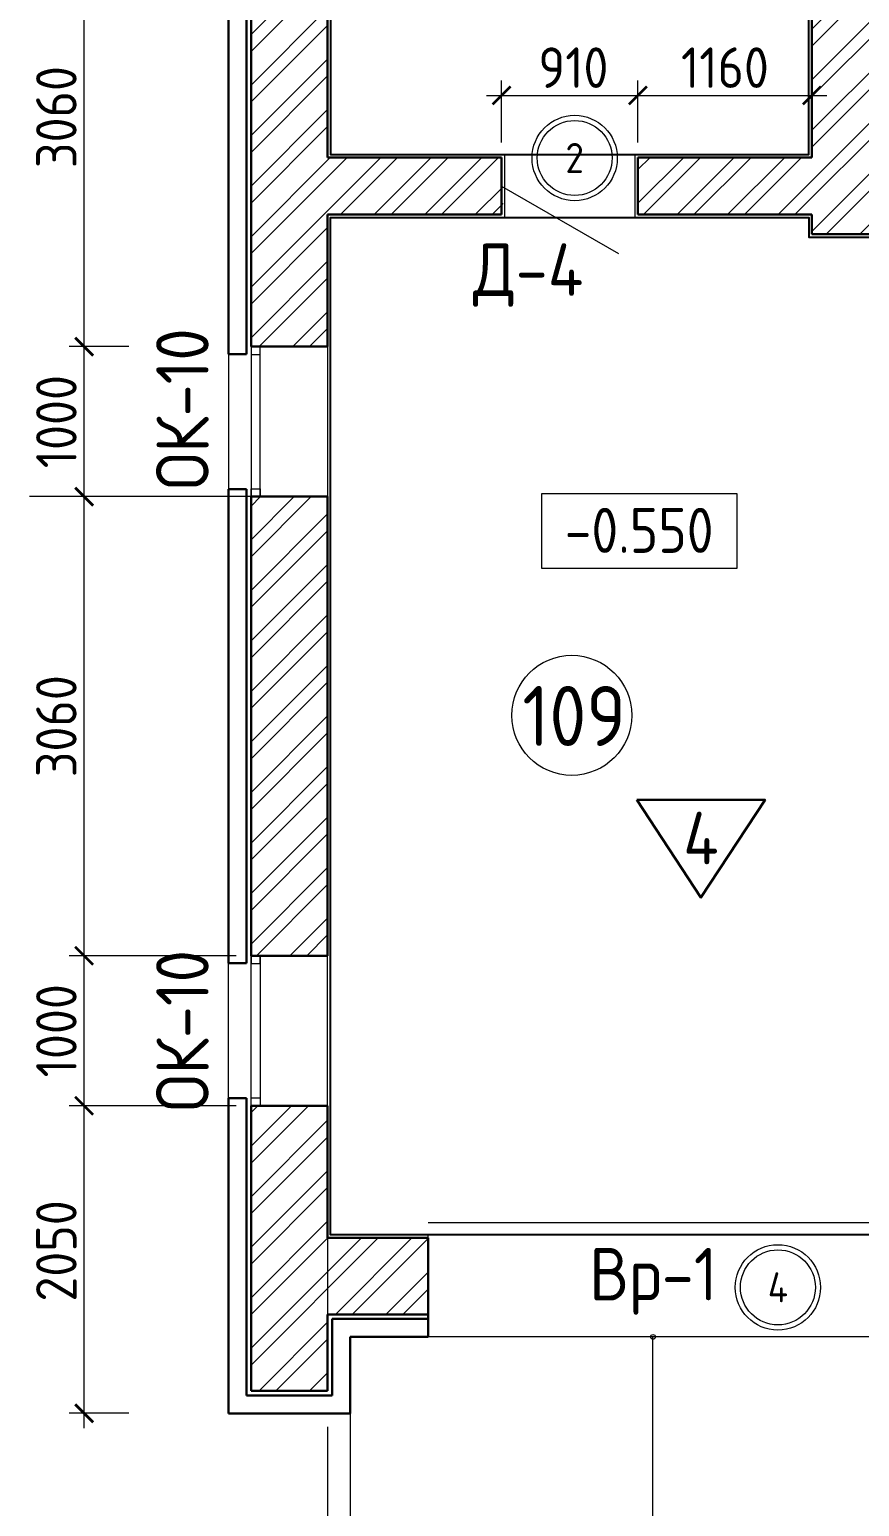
# Model space of a CAD drawing. Header units: millimetres. Extents: x 854812 to 1164625, y 589925 to 823301.
# Drawn here: x 1009758 to 1015293, y 728872 to 738715 of the extents above; entities that cross this region are included whole.
import ezdxf
from ezdxf.enums import TextEntityAlignment as Align

# ---------------------------------------------------------------- set-up
doc = ezdxf.new("R2010")
doc.units = ezdxf.units.MM
doc.linetypes.add('ACAD_ISO10W100', pattern=[18, 12, -3, 0, -3])
doc.linetypes.add('JIS_08_15', pattern=[17.25, 15, -0.75, 0.75, -0.75])
doc.layers.get('Defpoints').update_dxf_attribs({"color": 40})
for name, color, linetype, lineweight in [('АР_Марка_двери', 13, 'Continuous', 9), ('АР_Отделка_трапы-лотки', 133, 'Continuous', 13), ('АР_Штрих_материалы', 27, 'Continuous', 9), ('ДВЕРИ', 184, 'Continuous', 18), ('окна', 132, 'Continuous', 18), ('оси', 50, 'JIS_08_15', 9), ('размеры', 215, 'Continuous', 13), ('стены', 172, 'Continuous', 30), ('текст', 7, 'Continuous', 13), ('УКАЗАТЕЛЬ', 6, 'Continuous', 13)]:
    doc.layers.add(name, color=color, linetype=linetype, lineweight=lineweight)
doc.styles.add('arial', font='isocpeur.ttf')
doc.styles.add('GOST 2.304', font='isocpeur.ttf', dxfattribs={"width": 0.9})
doc.dimstyles.new('1', dxfattribs={"dimscale": 100, "dimtxt": 2.7, "dimasz": 1.2, "dimexe": 1, "dimexo": 1, "dimgap": 0.5, "dimtad": 1, "dimdec": 0, "dimzin": 0, "dimdsep": 46, "dimtxsty": 'GOST 2.304', "dimblk": 'ARCHTICK', "dimcen": 0.09, "dimdle": 1, "dimclrd": 256, "dimclre": 256, "dimclrt": 7, "dimadec": 0, "dimazin": 0, "dimtfac": 1, "dimtdec": 0, "dimtmove": 1, "dimatfit": 3, "dimldrblk": 'ARCHTICK', "dimfxl": 100, "dimtolj": 1, "dimtzin": 0, "dimlwd": 5, "dimlwe": 5, "dimarcsym": 1})
pattern_1 = [(45, (51302.94, 0), (-168.3798, 168.3798), []), (45, (51415.2, 0), (-168.3798, 168.3798), [])]

# ---------------------------------------------------------------- blocks, each defined once
blk = doc.blocks.new('ок1000')
at = {"layer": 'окна', "ltscale": 0.1}
for p, q in [((961882.1, 736531.9), (961882.1, 735631.9)), ((962542.1, 736581.9), (962542.1, 735581.9))]:
    blk.add_line(p, q, dxfattribs=at)
for points in [[(962092.1, 735581.9), (962092.1, 736581.9), (962032.1, 736581.9), (962032.1, 735581.9)], [(962092.1, 736529.9), (962092.1, 736581.9), (962032.1, 736581.9), (962032.1, 736529.9)], [(962092.1, 735633.9), (962092.1, 735581.9), (962032.1, 735581.9), (962032.1, 735633.9)]]:
    blk.add_lwpolyline(points, close=True, dxfattribs=at)
blk = doc.blocks.new('_ArchTick')
at = {"color": 0, "linetype": 'ByBlock', "const_width": 0.15}
blk.add_lwpolyline([(-0.5, -0.5), (0.5, 0.5)], dxfattribs=at)
blk = doc.blocks.new('*D625')
at = {"layer": 'Defpoints', "color": 0, "lineweight": 50, "ltscale": 0.1}
for p in [(1010121.7, 731542.3), (1010519.9, 731542.3), (1010519.9, 729492.6)]:
    blk.add_point(p, dxfattribs=at)
at = {"layer": 'размеры', "lineweight": 5, "ltscale": 0.1}
for p, q in [((1010121.7, 729392.6), (1010121.7, 731642.3)), ((1010419.9, 731542.3), (1010021.7, 731542.3)), ((1010419.9, 729492.6), (1010021.7, 729492.6))]:
    blk.add_line(p, q, dxfattribs=at)
at = {"layer": 'размеры', "lineweight": 5, "ltscale": 0.1, "xscale": 120, "yscale": 120, "zscale": 120}
for p, rotation in [((1010121.7, 731542.3), 90), ((1010121.7, 729492.6), 270)]:
    blk.add_blockref('_ArchTick', p, dxfattribs=dict(at, rotation=rotation))
at = {"layer": 'размеры', "color": 7, "ltscale": 0.1, "insert": (1009936.7, 730574.6), "char_height": 270, "attachment_point": 5, "rotation": 90, "style": 'GOST 2.304'}
blk.add_mtext('\\A1;2050', dxfattribs=at)
blk = doc.blocks.new('*D626')
at = {"layer": 'Defpoints', "color": 0, "lineweight": 50, "ltscale": 0.1}
for p in [(1010121.7, 732542.3), (1011235.5, 732542.3), (1011235.5, 731542.3)]:
    blk.add_point(p, dxfattribs=at)
at = {"layer": 'размеры', "lineweight": 5, "ltscale": 0.1}
for p, q in [((1010121.7, 731442.3), (1010121.7, 732642.3)), ((1011135.5, 732542.3), (1010021.7, 732542.3)), ((1011135.5, 731542.3), (1010021.7, 731542.3))]:
    blk.add_line(p, q, dxfattribs=at)
at = {"layer": 'размеры', "lineweight": 5, "ltscale": 0.1, "xscale": 120, "yscale": 120, "zscale": 120}
for p, rotation in [((1010121.7, 732542.3), 90), ((1010121.7, 731542.3), 270)]:
    blk.add_blockref('_ArchTick', p, dxfattribs=dict(at, rotation=rotation))
at = {"layer": 'размеры', "color": 7, "ltscale": 0.1, "insert": (1009936.7, 732042.3), "char_height": 270, "attachment_point": 5, "rotation": 90, "style": 'GOST 2.304'}
blk.add_mtext('\\A1;1000', dxfattribs=at)
blk = doc.blocks.new('*D627')
at = {"layer": 'Defpoints', "color": 0, "lineweight": 50, "ltscale": 0.1}
for p in [(1010121.7, 735601.9), (1010519.9, 735601.9), (1011235.5, 732542.3)]:
    blk.add_point(p, dxfattribs=at)
at = {"layer": 'размеры', "lineweight": 5, "ltscale": 0.1}
for p, q in [((1010121.7, 732442.3), (1010121.7, 735701.9)), ((1010419.9, 735601.9), (1010021.7, 735601.9)), ((1011135.5, 732542.3), (1010021.7, 732542.3))]:
    blk.add_line(p, q, dxfattribs=at)
at = {"layer": 'размеры', "lineweight": 5, "ltscale": 0.1, "xscale": 120, "yscale": 120, "zscale": 120}
for p, rotation in [((1010121.7, 735601.9), 90), ((1010121.7, 732542.3), 270)]:
    blk.add_blockref('_ArchTick', p, dxfattribs=dict(at, rotation=rotation))
at = {"layer": 'размеры', "color": 7, "ltscale": 0.1, "insert": (1009936.7, 734072.1), "char_height": 270, "attachment_point": 5, "rotation": 90, "style": 'GOST 2.304'}
blk.add_mtext('\\A1;3060', dxfattribs=at)
blk = doc.blocks.new('*D628')
at = {"layer": 'Defpoints', "color": 0, "lineweight": 50, "ltscale": 0.1}
for p in [(1010121.7, 736601.9), (1010519.9, 736601.9), (1010519.9, 735601.9)]:
    blk.add_point(p, dxfattribs=at)
at = {"layer": 'размеры', "lineweight": 5, "ltscale": 0.1}
for p, q in [((1010121.7, 735501.9), (1010121.7, 736701.9)), ((1010419.9, 736601.9), (1010021.7, 736601.9)), ((1010419.9, 735601.9), (1010021.7, 735601.9))]:
    blk.add_line(p, q, dxfattribs=at)
at = {"layer": 'размеры', "lineweight": 5, "ltscale": 0.1, "xscale": 120, "yscale": 120, "zscale": 120}
for p, rotation in [((1010121.7, 736601.9), 90), ((1010121.7, 735601.9), 270)]:
    blk.add_blockref('_ArchTick', p, dxfattribs=dict(at, rotation=rotation))
at = {"layer": 'размеры', "color": 7, "ltscale": 0.1, "insert": (1009936.7, 736101.9), "char_height": 270, "attachment_point": 5, "rotation": 90, "style": 'GOST 2.304'}
blk.add_mtext('\\A1;1000', dxfattribs=at)
blk = doc.blocks.new('*D629')
at = {"layer": 'Defpoints', "color": 0, "lineweight": 50, "ltscale": 0.1}
for p in [(1010121.7, 739661.4), (1011235.5, 739661.4), (1010519.9, 736601.9)]:
    blk.add_point(p, dxfattribs=at)
at = {"layer": 'размеры', "lineweight": 5, "ltscale": 0.1}
for p, q in [((1010121.7, 736501.9), (1010121.7, 739761.4)), ((1011135.5, 739661.4), (1010021.7, 739661.4)), ((1010419.9, 736601.9), (1010021.7, 736601.9))]:
    blk.add_line(p, q, dxfattribs=at)
at = {"layer": 'размеры', "lineweight": 5, "ltscale": 0.1, "xscale": 120, "yscale": 120, "zscale": 120}
for p, rotation in [((1010121.7, 739661.4), 90), ((1010121.7, 736601.9), 270)]:
    blk.add_blockref('_ArchTick', p, dxfattribs=dict(at, rotation=rotation))
at = {"layer": 'размеры', "color": 7, "ltscale": 0.1, "insert": (1009936.7, 738131.6), "char_height": 270, "attachment_point": 5, "rotation": 90, "style": 'GOST 2.304'}
blk.add_mtext('\\A1;3060', dxfattribs=at)
blk = doc.blocks.new('номер помещения')
at = {"ltscale": 0.13}
blk.add_circle((0, 0), 450, dxfattribs=at)
at = {"ltscale": 0.13, "style": 'arial'}
blk.add_attdef('№', text='', height=250, dxfattribs=at).set_placement((0, 0), align=Align.MIDDLE_CENTER)
blk = doc.blocks.new('*D906')
at = {"layer": 'Defpoints', "color": 0, "lineweight": 50, "ltscale": 0.1}
for p in [(1013815.5, 738276.1), (1012905.5, 737861.9), (1013815.5, 737861.9)]:
    blk.add_point(p, dxfattribs=at)
at = {"layer": 'размеры', "lineweight": 5, "ltscale": 0.1}
for p, q in [((1012905.5, 737961.9), (1012905.5, 738376.1)), ((1013815.5, 737961.9), (1013815.5, 738376.1)), ((1012805.5, 738276.1), (1013915.5, 738276.1))]:
    blk.add_line(p, q, dxfattribs=at)
at = {"layer": 'размеры', "lineweight": 5, "ltscale": 0.1, "xscale": 120, "yscale": 120, "zscale": 120, "rotation": 180}
blk.add_blockref('_ArchTick', (1012905.5, 738276.1), dxfattribs=at)
at = {"layer": 'размеры', "lineweight": 5, "ltscale": 0.1, "xscale": 120, "yscale": 120, "zscale": 120}
blk.add_blockref('_ArchTick', (1013815.5, 738276.1), dxfattribs=at)
at = {"layer": 'размеры', "color": 7, "ltscale": 0.1, "insert": (1013384.8, 738461.1), "char_height": 270, "attachment_point": 5, "style": 'GOST 2.304'}
blk.add_mtext('\\A1;910', dxfattribs=at)
blk = doc.blocks.new('*D907')
at = {"layer": 'Defpoints', "color": 0, "lineweight": 50, "ltscale": 0.1}
for p in [(1014975.5, 738276.1), (1013815.5, 737861.9), (1014975.5, 737861.9)]:
    blk.add_point(p, dxfattribs=at)
at = {"layer": 'размеры', "lineweight": 5, "ltscale": 0.1}
for p, q in [((1013815.5, 737961.9), (1013815.5, 738376.1)), ((1014975.5, 737961.9), (1014975.5, 738376.1)), ((1013715.5, 738276.1), (1015075.5, 738276.1))]:
    blk.add_line(p, q, dxfattribs=at)
at = {"layer": 'размеры', "lineweight": 5, "ltscale": 0.1, "xscale": 120, "yscale": 120, "zscale": 120, "rotation": 180}
blk.add_blockref('_ArchTick', (1013815.5, 738276.1), dxfattribs=at)
at = {"layer": 'размеры', "lineweight": 5, "ltscale": 0.1, "xscale": 120, "yscale": 120, "zscale": 120}
blk.add_blockref('_ArchTick', (1014975.5, 738276.1), dxfattribs=at)
at = {"layer": 'размеры', "color": 7, "ltscale": 0.1, "insert": (1014395.5, 738461.1), "char_height": 270, "attachment_point": 5, "style": 'GOST 2.304'}
blk.add_mtext('\\A1;1160', dxfattribs=at)

msp = doc.modelspace()

# ---------------------------------------------------------------- hatches: boundary and pattern name
at = {"layer": 'АР_Штрих_материалы', "ltscale": 100}
h = msp.add_hatch(dxfattribs=at)
h.set_pattern_fill('ANSI32', color=256, scale=25, style=0)
h.set_pattern_definition(pattern_1)
h.paths.add_polyline_path([(1012815.5, 742771.9), (1011745.5, 742771.9), (1011745.5, 743281.9), (1011235.5, 743281.9), (1011235.5, 740661.4), (1011745.5, 740661.4), (1011745.5, 742262.1), (1012815.5, 742262.1)])
h.paths.add_polyline_path([(1016835.5, 742771.9), (1015485.5, 742771.9), (1015485.5, 743281.9), (1014975.5, 743281.9), (1014975.5, 742771.9), (1013915.5, 742771.9), (1013915.5, 742262.1), (1014975.5, 742262.1), (1014975.5, 740688.9), (1015225.5, 740688.9), (1015365.5, 740688.9), (1015365.5, 740548.9), (1015225.5, 740548.9), (1014975.5, 740548.9), (1014975.5, 740428.9), (1015225.5, 740428.9), (1015365.5, 740428.9), (1015365.5, 740158.9), (1015225.5, 740158.9), (1014975.5, 740158.9), (1014975.5, 737861.9), (1013815.5, 737861.9), (1013815.5, 737481.6), (1014975.5, 737481.6), (1014975.5, 737351.9), (1016595.5, 737351.9), (1016595.5, 737481.6), (1018335.5, 737481.6), (1018335.5, 736151.9), (1017915.4, 736151.9), (1017915.4, 736031.9), (1018335.5, 736031.9), (1018335.5, 735771.9), (1018455.5, 735771.9), (1018455.5, 737481.6), (1020705.5, 737481.6), (1020705.5, 738891.9), (1020325.5, 738891.9), (1020325.5, 737861.9), (1015485.5, 737861.9), (1015485.5, 738461.9), (1015485.5, 739638.9), (1015365.2, 739638.9), (1015225.2, 739638.9), (1015225.2, 739778.9), (1015365.2, 739778.9), (1015485.1, 739778.9), (1015485.1, 739898.9), (1015365.2, 739898.9), (1015225.2, 739898.9), (1015225.2, 740038.9), (1015365.2, 740038.9), (1015485.5, 740038.9), (1015485.5, 742261.9), (1016835.5, 742262)])
h.paths.add_polyline_path([(1018895.5, 742771.9), (1018695.5, 742771.9), (1018695.5, 743281.9), (1018185.5, 743281.9), (1018185.5, 742771.9), (1018035.5, 742771.9), (1018035.5, 742262), (1018895.5, 742262.1)], flags=17)
h.paths.add_polyline_path([(1020705.5, 744061.9), (1022055.5, 744061.9), (1022055.5, 744571.6), (1020705.5, 744571.6), (1020705.5, 745081.6), (1020195.5, 745081.6), (1020195.5, 742771.9), (1019995.5, 742771.9), (1019995.5, 742262.1), (1020325.5, 742262.1), (1020325.5, 741232.1), (1020705.5, 741232.1)])
h.paths.add_polyline_path([(1024065.5, 744571.9), (1023915.5, 744571.9), (1023915.5, 745081.9), (1023405.5, 745081.9), (1023405.5, 744571.9), (1023255.5, 744571.9), (1023255.5, 744061.9), (1024065.5, 744061.9)])
h.paths.add_polyline_path([(1027175.5, 742771.9), (1025115.5, 742771.9), (1025115.5, 742921.9), (1024605.5, 742921.9), (1024605.5, 742261.9), (1027175.5, 742261.9)])
h.paths.add_polyline_path([(1029935.5, 742771.9), (1028175.5, 742771.9), (1028175.5, 742261.9), (1028915.5, 742261.9), (1028915.5, 742261.6), (1028915.5, 742111.9), (1029425.5, 742111.9), (1029425.5, 742261.9), (1029935.5, 742261.9)])
h.paths.add_polyline_path([(1029935.5, 739661.6), (1029425.5, 739661.6), (1029425.5, 739811.6), (1028915.5, 739811.6), (1028915.5, 739001.6), (1029425.5, 739001.6), (1029425.5, 739152), (1029935.5, 739152.1)])
h.paths.add_polyline_path([(1029415.5, 739541.6), (1029555.5, 739541.6), (1029555.5, 739272), (1029415.5, 739272)], flags=16)
h.paths.add_polyline_path([(1029675.5, 739541.6), (1029815.5, 739541.6), (1029815.5, 739272), (1029675.5, 739272)], flags=16)
h.paths.add_polyline_path([(1028375.5, 737861.9), (1025105.5, 737861.9), (1025105.5, 737741.9), (1025105.5, 737601.9), (1024965.5, 737601.9), (1024965.5, 737741.9), (1024965.5, 737861.9), (1023495.5, 737861.9), (1023495.5, 736261.4), (1025095.5, 736261.4), (1025095.5, 736381.4), (1023875.5, 736381.4), (1023875.5, 737481.6), (1024705.5, 737481.8), (1024705.5, 737601.9), (1024705.5, 737741.9), (1024845.5, 737741.9), (1024845.5, 737601.9), (1024845.5, 737481.8), (1024975.5, 737481.9), (1024975.5, 737241.4), (1025095.5, 737241.4), (1025095.5, 737481.9), (1025225.5, 737481.9), (1025225.5, 737601.9), (1025225.5, 737741.9), (1025365.5, 737741.9), (1025365.5, 737601.9), (1025365.5, 737481.9), (1027715.5, 737481.9), (1027715.5, 736601.9), (1028225.5, 736601.9), (1028225.5, 737481.6), (1028375.5, 737481.6)])
h.paths.add_polyline_path([(1028225.5, 735601.9), (1027715.5, 735601.9), (1027715.5, 735381.9), (1025037.9, 735381.9, -0.080419), (1024910, 735381.9), (1023875.5, 735381.9), (1023875.5, 735451.4), (1023495.5, 735451.4), (1023495.5, 734941.4), (1023875.5, 734941.4), (1023875.5, 735261.9), (1027715.5, 735261.9), (1027715.5, 732542.3), (1028225.5, 732542.3)])
h = msp.add_hatch(dxfattribs=at)
h.set_pattern_fill('ANSI32', color=256, scale=25, style=0)
h.set_pattern_definition(pattern_1)
h.paths.add_polyline_path([(1011745.4, 735601.9), (1011235.5, 735601.9), (1011235.5, 732542.3), (1011745.4, 732542.3)])
h.paths.add_polyline_path([(1012915.5, 737861.9), (1011745.5, 737861.9), (1011745.5, 739661.4), (1011235.5, 739661.4), (1011235.5, 736601.9), (1011745.4, 736601.9), (1011745.4, 737481.6), (1012915.5, 737481.6)])
h.paths.add_polyline_path([(1016595.5, 728701.7), (1016085.5, 728701.7), (1016085.5, 727841.6), (1016595.5, 727841.6)])
h.paths.add_polyline_path([(1020705.5, 734641.6), (1020325.5, 734641.6), (1020325.5, 732461.6), (1019805.5, 732461.6), (1019805.5, 731951.6), (1020195.5, 731951.6), (1020195.5, 729501.5), (1020705.5, 729501.5)])
h.paths.add_polyline_path([(1018805.5, 732461.6), (1018455.5, 732461.6), (1018455.5, 734521.6), (1019255.5, 734521.6), (1019255.5, 734641.6), (1018455.5, 734641.6), (1018455.5, 734761.9), (1018335.5, 734761.9), (1018335.5, 732461.6), (1017985.5, 732461.6), (1017985.5, 731951.6), (1018805.5, 731951.6)])
h.paths.add_polyline_path([(1028225.5, 731542.3), (1027715.5, 731542.3), (1027715.5, 730661.6), (1027565.5, 730661.6), (1027565.5, 730151.6), (1027715.5, 730151.6), (1027715.5, 729641.6), (1028225.5, 729641.6)])
h.paths.add_polyline_path([(1015415.5, 730661.6), (1015415.5, 730151.6), (1016085.5, 730151.6), (1016085.5, 729641.6), (1016595.5, 729641.6), (1016595.5, 731951.6), (1016985.5, 731951.6), (1016985.5, 732461.6), (1016595.5, 732461.6), (1016595.5, 736031.9), (1017005.4, 736031.9), (1017005.4, 736151.9), (1016085.5, 736151.9), (1016085.5, 733231.6), (1016475.2, 733231.6), (1016475.2, 733091.6), (1016085.5, 733091.6), (1016085.5, 730661.6)])
h.paths.add_polyline_path([(1012415.5, 730151.6), (1012415.5, 730661.6), (1011745.4, 730661.6), (1011745.4, 731542.3), (1011235.5, 731542.3), (1011235.5, 729641.6), (1011745.5, 729641.6), (1011745.5, 730151.6)])
h.paths.add_polyline_path([(1023345.5, 728861.6), (1023345.5, 728351.6), (1023495.5, 728351.6), (1023495.5, 727841.6), (1024005.5, 727841.6), (1024005.5, 730151.6), (1026265.5, 730151.6), (1026265.5, 730661.6), (1023875.5, 730661.6), (1023875.5, 734031.4), (1023495.5, 734031.4), (1023495.5, 728861.6)])

# ---------------------------------------------------------------- linework, layer by layer
at = {"layer": 'Defpoints', "ltscale": 0.1}
for points in [[(1014955.5, 742242.1), (1011765.5, 742242.1), (1011765.5, 737881.9), (1014955.5, 737881.9)], [(1016085.5, 736171.9), (1016065.5, 736171.9), (1016065.5, 730681.6), (1011765.4, 730681.6), (1011765.4, 737461.6), (1014955.5, 737461.6), (1014955.5, 737331.9), (1016085.5, 737331.9)]]:
    msp.add_lwpolyline(points, close=True, dxfattribs=at)
at = {"layer": 'АР_Марка_двери', "ltscale": 0.13}
for centre in [(1013393.1, 737858.9), (1014748.4, 730331.9)]:
    msp.add_circle(centre, 284.4, dxfattribs=at)
at = {"layer": 'АР_Отделка_трапы-лотки', "ltscale": 0.1}
for p, q in [((1012925.5, 737881.9), (1012925.5, 737461.6)), ((1013795.5, 737881.9), (1013795.5, 737461.6)), ((1012415.5, 730661.6), (1012415.5, 730681.6))]:
    msp.add_line(p, q, dxfattribs=at)
for points in [[(1012815.5, 742242.1), (1011765.5, 742242.1), (1011765.5, 737881.9), (1012925.5, 737881.9)], [(1013795.5, 737881.9), (1014955.5, 737881.9), (1014955.5, 742242.1), (1013915.5, 742242.1)], [(1012415.5, 730681.6), (1011765.4, 730681.6), (1011765.4, 737461.6), (1012925.5, 737461.6)], [(1013795.5, 737461.6), (1014955.5, 737461.6), (1014955.5, 737331.9), (1016615.5, 737331.9), (1016615.5, 737431.6)]]:
    msp.add_lwpolyline(points, dxfattribs=at)
at = {"layer": 'ДВЕРИ', "ltscale": 0.1}
for p, q in [((1012905.5, 737671.7), (1013684.9, 737221.7)), ((1015415.5, 730761.6), (1012415.5, 730761.6))]:
    msp.add_line(p, q, dxfattribs=at)
at = {"layer": 'оси', "color": 7, "linetype": 'ACAD_ISO10W100', "ltscale": 70}
msp.add_line((1011745.4, 730661.6), (1011745.4, 723436.1), dxfattribs=at)
at = {"layer": 'размеры', "ltscale": 0.1}
for p, q in [((1011745.4, 735601.9), (1009757.6, 735601.9)), ((1015415.5, 730001.6), (1012415.5, 730001.6))]:
    msp.add_line(p, q, dxfattribs=at)
at = {"layer": 'стены', "ltscale": 0.1}
for p, q in [((1014975.5, 737861.9), (1014975.5, 740158.9)), ((1011085.5, 739711.4), (1011085.5, 736551.9)), ((1011205.5, 739711.4), (1011205.5, 736551.9)), ((1011235.5, 739661.4), (1011235.5, 736601.9)), ((1011745.5, 737861.9), (1011745.5, 739661.4)), ((1012905.5, 737861.9), (1011745.5, 737861.9)), ((1012905.5, 737861.9), (1012905.5, 737481.6)), ((1013815.5, 737861.9), (1013815.5, 737481.6)), ((1014975.5, 737861.9), (1013815.5, 737861.9)), ((1012905.5, 737481.6), (1011745.4, 737481.6)), ((1011745.4, 737481.6), (1011745.4, 736601.9)), ((1014975.5, 737481.6), (1013815.5, 737481.6)), ((1014975.5, 737351.9), (1014975.5, 737481.6)), ((1016595.5, 737351.9), (1014975.5, 737351.9)), ((1011235.5, 736601.9), (1011745.5, 736601.9)), ((1011085.5, 736551.9), (1011205.5, 736551.9)), ((1011085.5, 735651.9), (1011085.5, 732492.3)), ((1011085.5, 735651.9), (1011205.5, 735651.9)), ((1011205.5, 735651.9), (1011205.5, 732492.3)), ((1011235.5, 735601.9), (1011235.5, 732542.3)), ((1011235.5, 735601.9), (1011745.5, 735601.9)), ((1011745.4, 735601.9), (1011745.4, 732542.3)), ((1011085.5, 732492.3), (1011205.5, 732492.3)), ((1011235.5, 732542.3), (1011745.5, 732542.3)), ((1011085.5, 731592.3), (1011085.5, 729491.6)), ((1011085.5, 731592.3), (1011205.5, 731592.3)), ((1011205.5, 731592.3), (1011205.5, 729611.6)), ((1011235.5, 731542.3), (1011235.5, 729641.6)), ((1011235.5, 731542.3), (1011745.5, 731542.3)), ((1011745.4, 731542.3), (1011745.5, 730661.6)), ((1012415.5, 730661.6), (1011745.5, 730661.6)), ((1012415.5, 730001.6), (1012415.5, 730661.6)), ((1011745.5, 730151.6), (1011745.5, 729641.6)), ((1012415.5, 730151.6), (1011745.5, 730151.6)), ((1012415.5, 730121.6), (1011775.5, 730121.6)), ((1011775.5, 730121.6), (1011775.5, 729611.6)), ((1012415.5, 730001.6), (1011895.5, 730001.6)), ((1011895.5, 730001.6), (1011895.5, 729491.6)), ((1011205.5, 729611.6), (1011775.5, 729611.6)), ((1011235.5, 729641.6), (1011745.5, 729641.6)), ((1011085.5, 729491.6), (1011895.5, 729491.6))]:
    msp.add_line(p, q, dxfattribs=at)
at = {"layer": 'стены', "color": 7, "linetype": 'Continuous', "lineweight": 9}
msp.add_lwpolyline([(1013175, 735623.1), (1014475, 735623.1), (1014475, 735123.1), (1013175, 735123.1), (1013175, 735623.1)], close=True, dxfattribs=at)
at = {"layer": 'стены', "linetype": 'Continuous', "ltscale": 100}
msp.add_lwpolyline([(1013806.7, 733581.5), (1014663.1, 733581.5), (1014234.9, 732929.8), (1013806.7, 733581.5)], dxfattribs=at)
at = {"layer": 'текст', "color": 7, "ltscale": 0.1}
msp.add_lwpolyline([(1013915.5, 727920.5), (1013915.5, 730001.6)], dxfattribs=at)
at = {"layer": 'текст', "color": 7}
msp.add_circle((1013374.1, 734144.3), 400, dxfattribs=at)
at = {"layer": 'текст', "color": 7, "ltscale": 0.1}
msp.add_circle((1013915.5, 730001.6), 15.9, dxfattribs=at)
at = {"layer": 'УКАЗАТЕЛЬ', "ltscale": 0.1}
msp.add_line((1011895.5, 729491.6), (1011895.5, 727691.6), dxfattribs=at)

# ---------------------------------------------------------------- block references
at = {"layer": 'АР_Марка_двери', "ltscale": 0.13}
ref = msp.add_blockref('номер помещения', (1013393.1, 737858.9), dxfattribs=dict(at, xscale=0.5555555555555556, yscale=0.5555555555555556, zscale=0.5555555555555556))
ref.add_attrib('№', '2', dxfattribs={"layer": '0', "ltscale": 0.13, "height": 200, "style": 'GOST 2.304', "width": 0.9}).set_placement((1013393.1, 737858.9), align=Align.MIDDLE_CENTER)
ref = msp.add_blockref('номер помещения', (1014748.4, 730331.9), dxfattribs=dict(at, xscale=0.5555555555555556, yscale=0.5555555555555556, zscale=0.5555555555555556))
ref.add_attrib('№', '4', dxfattribs={"layer": '0', "ltscale": 0.13, "height": 200, "style": 'GOST 2.304', "width": 0.9}).set_placement((1014748.4, 730331.9), align=Align.MIDDLE_CENTER)
at = {"layer": 'размеры'}
msp.add_blockref('ок1000', (49203.4, 20), dxfattribs=at)
at = {"layer": 'стены', "ltscale": 0.1, "xscale": -1, "rotation": 180}
msp.add_blockref('ок1000', (49203.4, 1468124.2), dxfattribs=at)

# ---------------------------------------------------------------- texts
at = {"layer": 'АР_Марка_двери', "linetype": 'Continuous', "lineweight": 15, "style": 'GOST 2.304', "width": 0.9}
for s, p in [('Д-4', (1013083.1, 736939.8)), ('Вр-1', (1013918.1, 730244.8))]:
    msp.add_text(s, height=350, dxfattribs=at).set_placement(p, align=Align.CENTER)
for p in [(1010952.3, 736186.1), (1010952.3, 732042.3)]:
    msp.add_text('ОК-10', height=350, rotation=90, dxfattribs=at).set_placement(p, align=Align.CENTER)
at = {"layer": 'АР_Отделка_трапы-лотки', "ltscale": 100, "insert": (1014234.9, 733326.2), "char_height": 350, "width": 1500, "attachment_point": 5, "style": 'GOST 2.304'}
msp.add_mtext('4', dxfattribs=at)
at = {"layer": 'стены', "color": 7, "linetype": 'Continuous', "insert": (1014319.4, 735227.2), "char_height": 300, "width": 1134.753, "attachment_point": 9, "style": 'arial'}
msp.add_mtext('{\\W0.87;-0.550}', dxfattribs=at)
at = {"layer": 'текст', "color": 7, "style": 'GOST 2.304', "width": 0.9}
msp.add_text('109', height=400, dxfattribs=at).set_placement((1013390.2, 733940.1), align=Align.CENTER)

# ---------------------------------------------------------------- dimensions: what is measured, and where the dimension line sits
at = {"layer": 'размеры', "ltscale": 0.1}
for base, p1, p2, picture, middle in [((1010121.7453, 739661.3877), (1010519.9406, 736601.8664), (1011235.48, 739661.3877), '*D629', (1009936.7453, 738131.627)), ((1010121.7, 736601.9), (1010519.9, 735601.9), (1010519.9, 736601.9), '*D628', (1009936.7, 736101.9)), ((1010121.7, 735601.9), (1011235.5, 732542.3), (1010519.9, 735601.9), '*D627', (1009936.7, 734072.1)), ((1010121.7, 732542.3), (1011235.5, 731542.3), (1011235.5, 732542.3), '*D626', (1009936.7, 732042.3))]:
    dim = msp.add_linear_dim(base=base, p1=p1, p2=p2, angle=90, dimstyle='1', override={"dimtmove": 1}, dxfattribs=at)
    dim.commit()
    dim.dimension.update_dxf_attribs({"geometry": picture, "text_midpoint": middle})
dim = msp.add_linear_dim(base=(1013815.5, 738276.1), p1=(1012905.5, 737861.9), p2=(1013815.5, 737861.9), dimstyle='1', dxfattribs=at)
dim.commit()
dim.dimension.update_dxf_attribs({"geometry": '*D906', "text_midpoint": (1013384.8, 738276.1), "dimtype": 160})
dim = msp.add_linear_dim(base=(1014975.5, 738276.1), p1=(1013815.5, 737861.9), p2=(1014975.5, 737861.9), dimstyle='1', override={"dimtmove": 1}, dxfattribs=at)
dim.commit()
dim.dimension.update_dxf_attribs({"geometry": '*D907', "text_midpoint": (1014395.5, 738461.1)})
dim = msp.add_linear_dim(base=(1010121.7, 731542.3), p1=(1010519.9, 729492.6), p2=(1010519.9, 731542.3), angle=90, dimstyle='1', dxfattribs=at)
dim.commit()
dim.dimension.update_dxf_attribs({"geometry": '*D625', "text_midpoint": (1010121.7, 730574.6), "dimtype": 160})

doc.saveas('drawing.dxf')
